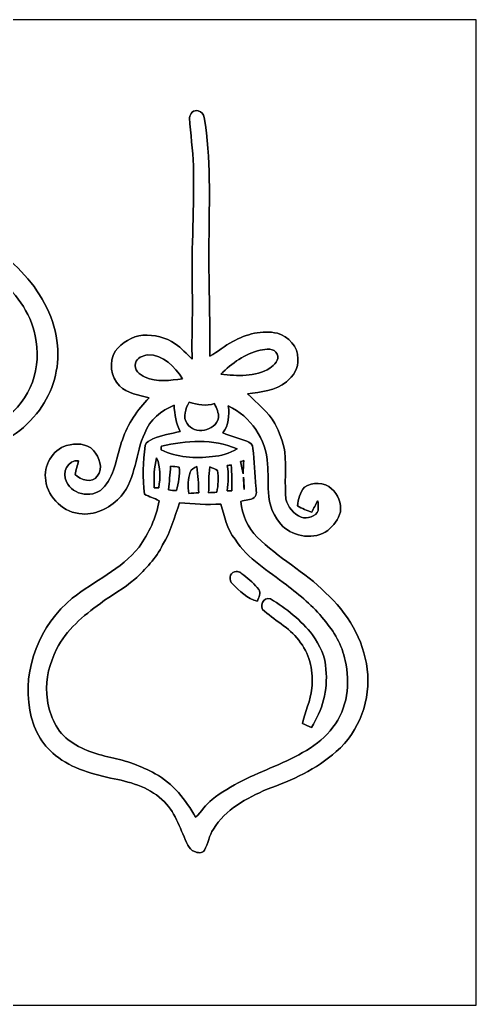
# Model space of a CAD drawing. Header units: centimetres. Extents: x -16.8 to 16.8, y -16.7 to 16.7.
# Drawn here: x 1.33 to 16.77, y -16.67 to 16.67 of the extents above; entities that cross this region are included whole.
import ezdxf

# ---------------------------------------------------------------- set-up
doc = ezdxf.new("R2010")
doc.units = ezdxf.units.CM
doc.header["$MEASUREMENT"] = 0
doc.layers.add('Layer 1', color=7, linetype='Continuous')

msp = doc.modelspace()

# ---------------------------------------------------------------- linework, layer by layer
at = {"layer": 'Layer 1', "color": 7}
for points, knots in [([(-16.77458, 16.66875), (-16.77458, 16.66875), (16.77458, 16.66875), (16.77458, 16.66875), (16.77458, 16.66875), (16.77458, 16.66875), (16.77458, -16.66875), (16.77458, -16.66875), (16.77458, -16.66875), (16.77458, -16.66875), (-16.77458, -16.66875), (-16.77458, -16.66875), (-16.77458, -16.66875), (-16.77458, -16.66875), (-16.77458, 16.66875), (-16.77458, 16.66875), (-16.77458, 16.66875), (-16.77458, 16.66875), (-16.77458, 16.66875), (-16.77458, 16.66875)], [0, 0, 0, 0, 0.16666667, 0.16666667, 0.16666667, 0.16666667, 0.33333333, 0.33333333, 0.33333333, 0.33333333, 0.5, 0.5, 0.5, 0.5, 0.66666667, 0.66666667, 0.66666667, 0.66666667, 1, 1, 1, 1]), ([(-3.53131, 15.17121), (-3.73698, 15.06079), (-3.83328, 14.83113), (-3.89819, 14.61911), (-3.89819, 14.61911), (-3.97439, 14.34006), (-3.85974, 14.05608), (-3.74579, 13.80384), (-3.74579, 13.80384), (-4.09928, 13.7033), (-4.4764, 13.65814), (-4.80236, 13.47787), (-4.80236, 13.47787), (-4.94594, 13.40097), (-4.95759, 13.214), (-4.95476, 13.07183), (-4.95476, 13.07183), (-4.96711, 12.61674), (-5.01191, 12.16166), (-4.97875, 11.70658), (-4.97875, 11.70658), (-4.86974, 11.53266), (-4.62915, 11.52243), (-4.45241, 11.47269), (-4.45241, 11.47269), (-4.57271, 10.789), (-4.87045, 10.12684), (-5.35411, 9.62272), (-5.35411, 9.62272), (-6.11646, 8.84696), (-7.21113, 8.47866), (-7.91104, 7.63094), (-7.91104, 7.63094), (-8.10578, 7.39387), (-8.27017, 7.13352), (-8.42116, 6.86717), (-8.42116, 6.86717), (-8.84061, 6.09036), (-8.96655, 5.16961), (-8.81063, 4.30318), (-8.81063, 4.30318), (-8.75524, 4.04248), (-8.69491, 3.77684), (-8.55063, 3.54824), (-8.55063, 3.54824), (-8.18339, 2.88749), (-7.50394, 2.44792), (-6.78921, 2.24402), (-6.78921, 2.24402), (-6.20889, 2.04682), (-5.57706, 2.02424), (-5.01968, 1.75577), (-5.01968, 1.75577), (-4.66584, 1.61184), (-4.33634, 1.38924), (-4.10774, 1.07915), (-4.10774, 1.07915), (-3.82129, 0.67416), (-3.67841, 0.1905), (-3.44876, -0.24483), (-3.44876, -0.24483), (-3.36409, -0.4385), (-3.13655, -0.45261), (-2.95663, -0.46143), (-2.95663, -0.46143), (-2.75766, -0.02293), (-2.62326, 0.47378), (-2.25531, 0.80927), (-2.25531, 0.80927), (-1.30351, 1.67958), (0.04551, 1.84714), (1.07809, 2.58939), (1.07809, 2.58939), (1.43722, 2.82081), (1.73708, 3.13231), (2.00166, 3.46534), (2.00166, 3.46534), (2.45674, 4.08728), (2.68923, 4.87645), (2.60879, 5.64621), (2.60879, 5.64621), (2.53647, 6.5405), (2.09621, 7.36953), (1.50001, 8.02605), (1.50001, 8.02605), (0.90876, 8.70585), (0.12841, 9.17222), (-0.56656, 9.73208), (-0.56656, 9.73208), (-0.86748, 9.95786), (-1.16346, 10.20374), (-1.36384, 10.52654), (-1.36384, 10.52654), (-1.55787, 10.7883), (-1.62172, 11.11638), (-1.68346, 11.42894), (-1.68346, 11.42894), (-1.53423, 11.46598), (-1.37019, 11.46563), (-1.22873, 11.5316), (-1.22873, 11.5316), (-1.13136, 11.58769), (-1.16769, 11.73551), (-1.16029, 11.81982), (-1.16029, 11.81982), (-1.17757, 12.34581), (-1.22555, 12.87039), (-1.28623, 13.39321), (-1.28623, 13.39321), (-1.61078, 13.53079), (-1.94663, 13.63768), (-2.2793, 13.75269), (-2.2793, 13.75269), (-2.09444, 14.0268), (-1.99355, 14.37711), (-2.12937, 14.69743), (-2.12937, 14.69743), (-2.34033, 15.23083), (-3.042, 15.44038), (-3.53131, 15.17121), (-3.53131, 15.17121), (-3.53131, 15.17121), (-3.53131, 15.17121), (-3.53131, 15.17121)], [0, 0, 0, 0, 0.03125, 0.03125, 0.03125, 0.03125, 0.0625, 0.0625, 0.0625, 0.0625, 0.09375, 0.09375, 0.09375, 0.09375, 0.125, 0.125, 0.125, 0.125, 0.15625, 0.15625, 0.15625, 0.15625, 0.1875, 0.1875, 0.1875, 0.1875, 0.21875, 0.21875, 0.21875, 0.21875, 0.25, 0.25, 0.25, 0.25, 0.28125, 0.28125, 0.28125, 0.28125, 0.3125, 0.3125, 0.3125, 0.3125, 0.34375, 0.34375, 0.34375, 0.34375, 0.375, 0.375, 0.375, 0.375, 0.40625, 0.40625, 0.40625, 0.40625, 0.4375, 0.4375, 0.4375, 0.4375, 0.46875, 0.46875, 0.46875, 0.46875, 0.5, 0.5, 0.5, 0.5, 0.53125, 0.53125, 0.53125, 0.53125, 0.5625, 0.5625, 0.5625, 0.5625, 0.59375, 0.59375, 0.59375, 0.59375, 0.625, 0.625, 0.625, 0.625, 0.65625, 0.65625, 0.65625, 0.65625, 0.6875, 0.6875, 0.6875, 0.6875, 0.71875, 0.71875, 0.71875, 0.71875, 0.75, 0.75, 0.75, 0.75, 0.78125, 0.78125, 0.78125, 0.78125, 0.8125, 0.8125, 0.8125, 0.8125, 0.84375, 0.84375, 0.84375, 0.84375, 0.875, 0.875, 0.875, 0.875, 0.90625, 0.90625, 0.90625, 0.90625, 0.9375, 0.9375, 0.9375, 0.9375, 1, 1, 1, 1]), ([(7.08131, 13.35334), (7.10036, 12.80901), (7.19772, 12.27032), (7.20619, 11.72492), (7.20619, 11.72492), (7.245, 10.35614), (7.13952, 8.98737), (7.16456, 7.61859), (7.16456, 7.61859), (7.20125, 6.80896), (7.13669, 5.99899), (7.16774, 5.18936), (7.16774, 5.18936), (6.979, 5.36716), (6.80861, 5.56683), (6.58671, 5.70548), (6.58671, 5.70548), (6.27345, 5.92667), (5.88045, 6.02086), (5.50051, 5.99334), (5.50051, 5.99334), (5.12762, 5.96759), (4.79072, 5.74322), (4.56283, 5.45641), (4.56283, 5.45641), (4.34411, 5.09587), (4.41607, 4.58541), (4.7057, 4.28237), (4.7057, 4.28237), (4.9717, 4.02061), (5.36893, 3.97616), (5.71112, 3.87985), (5.71112, 3.87985), (5.32024, 3.4731), (4.98299, 2.99967), (4.80589, 2.45957), (4.80589, 2.45957), (4.60446, 1.9364), (4.58929, 1.31868), (4.19876, 0.8823), (4.19876, 0.8823), (3.88091, 0.46038), (3.12103, 0.56127), (2.91183, 1.04175), (2.91183, 1.04175), (2.74602, 1.32927), (2.95875, 1.79776), (3.32705, 1.75084), (3.32705, 1.75084), (3.28471, 1.59526), (3.23603, 1.44145), (3.2064, 1.2827), (3.2064, 1.2827), (3.40289, 1.11301), (3.78495, 0.96485), (3.95817, 1.22767), (3.95817, 1.22767), (4.17442, 1.49754), (4.02625, 1.87043), (3.8294, 2.1015), (3.8294, 2.1015), (3.59622, 2.34703), (3.2258, 2.34668), (2.91994, 2.26907), (2.91994, 2.26907), (2.43417, 2.11843), (2.13042, 1.57656), (2.21192, 1.08021), (2.21192, 1.08021), (2.2987, 0.48789), (2.83845, -0.02787), (3.44487, -0.04621), (3.44487, -0.04621), (3.95358, -0.09172), (4.43265, 0.19861), (4.7692, 0.55774), (4.7692, 0.55774), (5.27262, 1.16029), (5.24369, 1.99672), (5.56084, 2.68534), (5.56084, 2.68534), (5.73229, 3.1309), (6.12281, 3.4484), (6.55355, 3.62726), (6.55355, 3.62726), (6.57648, 3.32211), (6.61, 3.01343), (6.76275, 2.74249), (6.76275, 2.74249), (6.45372, 2.66347), (6.12987, 2.62184), (5.83741, 2.48955), (5.83741, 2.48955), (5.74216, 2.43029), (5.59259, 2.39183), (5.57742, 2.26095), (5.57742, 2.26095), (5.49769, 1.71944), (5.4924, 1.16417), (5.55378, 0.62159), (5.55378, 0.62159), (5.70971, 0.52987), (5.88892, 0.48648), (6.04767, 0.40005), (6.04767, 0.40005), (5.95242, -0.16651), (5.70547, -0.70767), (5.36822, -1.17193), (5.36822, -1.17193), (4.76779, -1.92581), (3.85445, -2.31458), (3.11044, -2.89842), (3.11044, -2.89842), (2.02459, -3.79836), (1.40864, -5.28249), (1.68028, -6.68549), (1.68028, -6.68549), (1.76883, -7.27851), (2.0701, -7.84331), (2.54494, -8.21549), (2.54494, -8.21549), (3.10797, -8.67869), (3.83399, -8.86037), (4.53249, -9.00994), (4.53249, -9.00994), (5.14738, -9.12742), (5.77991, -9.32603), (6.22723, -9.78888), (6.22723, -9.78888), (6.62869, -10.18999), (6.77757, -10.75902), (7.02239, -11.25537), (7.02239, -11.25537), (7.07072, -11.34463), (7.13952, -11.43035), (7.24006, -11.46281), (7.24006, -11.46281), (7.34801, -11.51255), (7.50394, -11.551), (7.57837, -11.42718), (7.57837, -11.42718), (7.70467, -11.19964), (7.74065, -10.92976), (7.88458, -10.70963), (7.88458, -10.70963), (8.28816, -10.03723), (9.011, -9.66929), (9.70245, -9.35955), (9.70245, -9.35955), (10.53924, -9.06039), (11.36932, -8.68433), (12.03925, -8.08814), (12.03925, -8.08814), (12.821, -7.40657), (13.21541, -6.32319), (13.08382, -5.29766), (13.08382, -5.29766), (12.96776, -4.29613), (12.40966, -3.38984), (11.67941, -2.71392), (11.67941, -2.71392), (10.97315, -2.00766), (10.0711, -1.53635), (9.36343, -0.8315), (9.36343, -0.8315), (9.04522, -0.50941), (8.85014, -0.0762), (8.81592, 0.37536), (8.81592, 0.37536), (8.96056, 0.42721), (9.13624, 0.41698), (9.26712, 0.50659), (9.26712, 0.50659), (9.37613, 0.59796), (9.32815, 0.75741), (9.32074, 0.87559), (9.32074, 0.87559), (9.26888, 1.30563), (9.28088, 1.74131), (9.2202, 2.16994), (9.2202, 2.16994), (9.23043, 2.30576), (9.11154, 2.36784), (9.01065, 2.41159), (9.01065, 2.41159), (8.74783, 2.52024), (8.46914, 2.58339), (8.20596, 2.69028), (8.20596, 2.69028), (8.39858, 2.95698), (8.43068, 3.28683), (8.38906, 3.60362), (8.38906, 3.60362), (9.14012, 3.25473), (9.67987, 2.4705), (9.7155, 1.63936), (9.7155, 1.63936), (9.73949, 1.32221), (9.72996, 1.00365), (9.74619, 0.68615), (9.74619, 0.68615), (9.75254, 0.26106), (9.92964, -0.15875), (10.22562, -0.4632), (10.22562, -0.4632), (10.61932, -0.83573), (11.30265, -0.93063), (11.75314, -0.60537), (11.75314, -0.60537), (11.9447, -0.43956), (12.12286, -0.22966), (12.17895, 0.02328), (12.17895, 0.02328), (12.20929, 0.30868), (12.1098, 0.62089), (11.87979, 0.80257), (11.87979, 0.80257), (11.63955, 1.03364), (11.23209, 1.03576), (10.96574, 0.85196), (10.96574, 0.85196), (10.80064, 0.67874), (10.76113, 0.44662), (10.72762, 0.22119), (10.72762, 0.22119), (10.88531, 0.14358), (11.04336, 0.06244), (11.21269, 0.01129), (11.21269, 0.01129), (11.27725, 0.1397), (11.3411, 0.26846), (11.41236, 0.39299), (11.41236, 0.39299), (11.43106, 0.28575), (11.43388, 0.17851), (11.42965, 0.06879), (11.42965, 0.06879), (11.34251, -0.14534), (11.05747, -0.2286), (10.85109, -0.15663), (10.85109, -0.15663), (10.60132, -0.04798), (10.40342, 0.18309), (10.33498, 0.44662), (10.33498, 0.44662), (10.28982, 0.98002), (10.34838, 1.51659), (10.29794, 2.04964), (10.29794, 2.04964), (10.24678, 2.38725), (10.11872, 2.70933), (9.95927, 3.00955), (9.95927, 3.00955), (9.73631, 3.4163), (9.35214, 3.69182), (9.03393, 4.01779), (9.03393, 4.01779), (9.49113, 4.07599), (9.98679, 4.11515), (10.35756, 4.42242), (10.35756, 4.42242), (10.57769, 4.61786), (10.78936, 4.88809), (10.7375, 5.20206), (10.7375, 5.20206), (10.75655, 5.61375), (10.42106, 5.94854), (10.04887, 6.06143), (10.04887, 6.06143), (9.53311, 6.18419), (8.99477, 6.03038), (8.5404, 5.7845), (8.5404, 5.7845), (8.26664, 5.64374), (8.03769, 5.42996), (7.76323, 5.29167), (7.76323, 5.29167), (7.77416, 6.58072), (7.71948, 7.86977), (7.73324, 9.15917), (7.73324, 9.15917), (7.747, 10.56146), (7.79851, 11.97539), (7.5752, 13.36534), (7.5752, 13.36534), (7.56003, 13.47258), (7.4736, 13.55937), (7.36953, 13.58336), (7.36953, 13.58336), (7.22806, 13.63274), (7.07672, 13.49587), (7.08131, 13.35334), (7.08131, 13.35334), (7.08131, 13.35334), (7.08131, 13.35334), (7.08131, 13.35334)], [0, 0, 0, 0, 0.01333333, 0.01333333, 0.01333333, 0.01333333, 0.02666667, 0.02666667, 0.02666667, 0.02666667, 0.04, 0.04, 0.04, 0.04, 0.05333333, 0.05333333, 0.05333333, 0.05333333, 0.06666667, 0.06666667, 0.06666667, 0.06666667, 0.08, 0.08, 0.08, 0.08, 0.09333333, 0.09333333, 0.09333333, 0.09333333, 0.10666667, 0.10666667, 0.10666667, 0.10666667, 0.12, 0.12, 0.12, 0.12, 0.13333333, 0.13333333, 0.13333333, 0.13333333, 0.14666667, 0.14666667, 0.14666667, 0.14666667, 0.16, 0.16, 0.16, 0.16, 0.17333333, 0.17333333, 0.17333333, 0.17333333, 0.18666667, 0.18666667, 0.18666667, 0.18666667, 0.2, 0.2, 0.2, 0.2, 0.21333333, 0.21333333, 0.21333333, 0.21333333, 0.22666667, 0.22666667, 0.22666667, 0.22666667, 0.24, 0.24, 0.24, 0.24, 0.25333333, 0.25333333, 0.25333333, 0.25333333, 0.26666667, 0.26666667, 0.26666667, 0.26666667, 0.28, 0.28, 0.28, 0.28, 0.29333333, 0.29333333, 0.29333333, 0.29333333, 0.30666667, 0.30666667, 0.30666667, 0.30666667, 0.32, 0.32, 0.32, 0.32, 0.33333333, 0.33333333, 0.33333333, 0.33333333, 0.34666667, 0.34666667, 0.34666667, 0.34666667, 0.36, 0.36, 0.36, 0.36, 0.37333333, 0.37333333, 0.37333333, 0.37333333, 0.38666667, 0.38666667, 0.38666667, 0.38666667, 0.4, 0.4, 0.4, 0.4, 0.41333333, 0.41333333, 0.41333333, 0.41333333, 0.42666667, 0.42666667, 0.42666667, 0.42666667, 0.44, 0.44, 0.44, 0.44, 0.45333333, 0.45333333, 0.45333333, 0.45333333, 0.46666667, 0.46666667, 0.46666667, 0.46666667, 0.48, 0.48, 0.48, 0.48, 0.49333333, 0.49333333, 0.49333333, 0.49333333, 0.50666667, 0.50666667, 0.50666667, 0.50666667, 0.52, 0.52, 0.52, 0.52, 0.53333333, 0.53333333, 0.53333333, 0.53333333, 0.54666667, 0.54666667, 0.54666667, 0.54666667, 0.56, 0.56, 0.56, 0.56, 0.57333333, 0.57333333, 0.57333333, 0.57333333, 0.58666667, 0.58666667, 0.58666667, 0.58666667, 0.6, 0.6, 0.6, 0.6, 0.61333333, 0.61333333, 0.61333333, 0.61333333, 0.62666667, 0.62666667, 0.62666667, 0.62666667, 0.64, 0.64, 0.64, 0.64, 0.65333333, 0.65333333, 0.65333333, 0.65333333, 0.66666667, 0.66666667, 0.66666667, 0.66666667, 0.68, 0.68, 0.68, 0.68, 0.69333333, 0.69333333, 0.69333333, 0.69333333, 0.70666667, 0.70666667, 0.70666667, 0.70666667, 0.72, 0.72, 0.72, 0.72, 0.73333333, 0.73333333, 0.73333333, 0.73333333, 0.74666667, 0.74666667, 0.74666667, 0.74666667, 0.76, 0.76, 0.76, 0.76, 0.77333333, 0.77333333, 0.77333333, 0.77333333, 0.78666667, 0.78666667, 0.78666667, 0.78666667, 0.8, 0.8, 0.8, 0.8, 0.81333333, 0.81333333, 0.81333333, 0.81333333, 0.82666667, 0.82666667, 0.82666667, 0.82666667, 0.84, 0.84, 0.84, 0.84, 0.85333333, 0.85333333, 0.85333333, 0.85333333, 0.86666667, 0.86666667, 0.86666667, 0.86666667, 0.88, 0.88, 0.88, 0.88, 0.89333333, 0.89333333, 0.89333333, 0.89333333, 0.90666667, 0.90666667, 0.90666667, 0.90666667, 0.92, 0.92, 0.92, 0.92, 0.93333333, 0.93333333, 0.93333333, 0.93333333, 0.94666667, 0.94666667, 0.94666667, 0.94666667, 0.96, 0.96, 0.96, 0.96, 0.97333333, 0.97333333, 0.97333333, 0.97333333, 1, 1, 1, 1]), ([(-3.78178, 11.34004), (-3.29847, 11.32946), (-2.81411, 11.33087), (-2.3308, 11.31817), (-2.3308, 11.31817), (-2.26519, 10.91918), (-2.15759, 10.51631), (-1.91417, 10.18575), (-1.91417, 10.18575), (-1.28623, 9.25901), (-0.22895, 8.76829), (0.56444, 8.00841), (0.56444, 8.00841), (1.15464, 7.45913), (1.70286, 6.79168), (1.85244, 5.97853), (1.85244, 5.97853), (2.10891, 4.95371), (1.71379, 3.75673), (0.80222, 3.18382), (0.80222, 3.18382), (0.16192, 2.70722), (-0.61383, 2.48144), (-1.32186, 2.13219), (-1.32186, 2.13219), (-1.70568, 1.93463), (-2.11596, 1.77835), (-2.45286, 1.50036), (-2.45286, 1.50036), (-2.74285, 1.30104), (-2.94675, 1.01106), (-3.19617, 0.7687), (-3.19617, 0.7687), (-3.4544, 1.14441), (-3.68582, 1.55469), (-4.04918, 1.84221), (-4.04918, 1.84221), (-4.42842, 2.16182), (-4.8768, 2.39183), (-5.34, 2.56328), (-5.34, 2.56328), (-6.02262, 2.81199), (-6.79662, 2.84798), (-7.39846, 3.29036), (-7.39846, 3.29036), (-8.21761, 3.86327), (-8.42186, 5.02144), (-8.11071, 5.92843), (-8.11071, 5.92843), (-7.80733, 6.87352), (-7.04427, 7.57414), (-6.23993, 8.11001), (-6.23993, 8.11001), (-5.85611, 8.382), (-5.4229, 8.59649), (-5.0987, 8.94397), (-5.0987, 8.94397), (-4.42666, 9.5818), (-3.96275, 10.43129), (-3.78178, 11.34004), (-3.78178, 11.34004), (-3.78178, 11.34004), (-3.78178, 11.34004), (-3.78178, 11.34004)], [0, 0, 0, 0, 0.05882353, 0.05882353, 0.05882353, 0.05882353, 0.11764706, 0.11764706, 0.11764706, 0.11764706, 0.17647059, 0.17647059, 0.17647059, 0.17647059, 0.23529412, 0.23529412, 0.23529412, 0.23529412, 0.29411765, 0.29411765, 0.29411765, 0.29411765, 0.35294118, 0.35294118, 0.35294118, 0.35294118, 0.41176471, 0.41176471, 0.41176471, 0.41176471, 0.47058824, 0.47058824, 0.47058824, 0.47058824, 0.52941176, 0.52941176, 0.52941176, 0.52941176, 0.58823529, 0.58823529, 0.58823529, 0.58823529, 0.64705882, 0.64705882, 0.64705882, 0.64705882, 0.70588235, 0.70588235, 0.70588235, 0.70588235, 0.76470588, 0.76470588, 0.76470588, 0.76470588, 0.82352941, 0.82352941, 0.82352941, 0.82352941, 0.88235294, 0.88235294, 0.88235294, 0.88235294, 1, 1, 1, 1]), ([(5.24898, 5.05143), (5.29449, 5.23628), (5.4991, 5.3026), (5.66596, 5.33294), (5.66596, 5.33294), (6.19125, 5.33859), (6.57507, 4.92972), (6.84177, 4.52649), (6.84177, 4.52649), (6.42161, 4.46828), (5.97182, 4.38961), (5.57283, 4.578), (5.57283, 4.578), (5.3915, 4.65949), (5.18089, 4.82036), (5.24898, 5.05143)], [0, 0, 0, 0, 0.2, 0.2, 0.2, 0.2, 0.4, 0.4, 0.4, 0.4, 0.6, 0.6, 0.6, 0.6, 1, 1, 1, 1]), ([(9.46573, 5.49593), (9.658, 5.5245), (9.94798, 5.57918), (10.04605, 5.35658), (10.04605, 5.35658), (10.13001, 5.15832), (9.93563, 4.99392), (9.79417, 4.88421), (9.79417, 4.88421), (9.30381, 4.58117), (8.68715, 4.61892), (8.13788, 4.67677), (8.13788, 4.67677), (8.50089, 5.05389), (8.95279, 5.36751), (9.46573, 5.49593)], [0, 0, 0, 0, 0.2, 0.2, 0.2, 0.2, 0.4, 0.4, 0.4, 0.4, 0.6, 0.6, 0.6, 0.6, 1, 1, 1, 1]), ([(7.06896, 3.72745), (7.34766, 3.6636), (7.64328, 3.58069), (7.92374, 3.68265), (7.92374, 3.68265), (7.98548, 3.52672), (8.07367, 3.3722), (8.05815, 3.19758), (8.05815, 3.19758), (7.94879, 2.75237), (7.24394, 2.61585), (6.99382, 3.00778), (6.99382, 3.00778), (6.84001, 3.22968), (6.93702, 3.51896), (7.06896, 3.72745)], [0, 0, 0, 0, 0.2, 0.2, 0.2, 0.2, 0.4, 0.4, 0.4, 0.4, 0.6, 0.6, 0.6, 0.6, 1, 1, 1, 1]), ([(6.12422, 2.23873), (6.95925, 2.44475), (7.87576, 2.4959), (8.68292, 2.15477), (8.68292, 2.15477), (8.42821, 2.00731), (8.14282, 1.91064), (7.84825, 1.89018), (7.84825, 1.89018), (7.26334, 1.81716), (6.65198, 1.86584), (6.11399, 2.12055), (6.11399, 2.12055), (6.11646, 2.15018), (6.12175, 2.20909), (6.12422, 2.23873)], [0, 0, 0, 0, 0.2, 0.2, 0.2, 0.2, 0.4, 0.4, 0.4, 0.4, 0.6, 0.6, 0.6, 0.6, 1, 1, 1, 1]), ([(5.88151, 0.83891), (5.87622, 1.17546), (5.86705, 1.52365), (5.96512, 1.84961), (5.96512, 1.84961), (6.10658, 1.53141), (6.08789, 1.1751), (6.03885, 0.83891), (6.03885, 0.83891), (5.98629, 0.83891), (5.93372, 0.83891), (5.88151, 0.83891)], [0, 0, 0, 0, 0.25, 0.25, 0.25, 0.25, 0.5, 0.5, 0.5, 0.5, 1, 1, 1, 1]), ([(8.80639, 1.72261), (8.83214, 1.73038), (8.88436, 1.7459), (8.91046, 1.75366), (8.91046, 1.75366), (8.90376, 1.6062), (8.8967, 1.45838), (8.88859, 1.31057), (8.88859, 1.31057), (8.85825, 1.4478), (8.83179, 1.58503), (8.80639, 1.72261)], [0, 0, 0, 0, 0.25, 0.25, 0.25, 0.25, 0.5, 0.5, 0.5, 0.5, 1, 1, 1, 1]), ([(6.43714, 1.56774), (6.53062, 1.55857), (6.63257, 1.5434), (6.72818, 1.53247), (6.72818, 1.53247), (6.75287, 1.26541), (6.71477, 0.99378), (6.63293, 0.73942), (6.63293, 0.73942), (6.53944, 0.74683), (6.45583, 0.75036), (6.36552, 0.76341), (6.36552, 0.76341), (6.39374, 1.03117), (6.41879, 1.29928), (6.43714, 1.56774)], [0, 0, 0, 0, 0.2, 0.2, 0.2, 0.2, 0.4, 0.4, 0.4, 0.4, 0.6, 0.6, 0.6, 0.6, 1, 1, 1, 1]), ([(7.10071, 1.36525), (7.12752, 1.46614), (7.24711, 1.50283), (7.3219, 1.55399), (7.3219, 1.55399), (7.36812, 1.26083), (7.3854, 0.96414), (7.38717, 0.66746), (7.38717, 0.66746), (7.27392, 0.66216), (7.16456, 0.65405), (7.05273, 0.6477), (7.05273, 0.6477), (7.01252, 0.88618), (7.02557, 1.13489), (7.10071, 1.36525)], [0, 0, 0, 0, 0.2, 0.2, 0.2, 0.2, 0.4, 0.4, 0.4, 0.4, 0.6, 0.6, 0.6, 0.6, 1, 1, 1, 1]), ([(7.76605, 1.53917), (7.83978, 1.5046), (7.94879, 1.47285), (8.02322, 1.42028), (8.02322, 1.42028), (8.06803, 1.17687), (8.04686, 0.92569), (7.99924, 0.68404), (7.99924, 0.68404), (7.90716, 0.67733), (7.81191, 0.67345), (7.72195, 0.66604), (7.72195, 0.66604), (7.73571, 0.95709), (7.70572, 1.25236), (7.76605, 1.53917)], [0, 0, 0, 0, 0.2, 0.2, 0.2, 0.2, 0.4, 0.4, 0.4, 0.4, 0.6, 0.6, 0.6, 0.6, 1, 1, 1, 1]), ([(8.35237, 1.5875), (8.39682, 1.59491), (8.44127, 1.60232), (8.48642, 1.60902), (8.48642, 1.60902), (8.50759, 1.31763), (8.51394, 1.02517), (8.51217, 0.73272), (8.51217, 0.73272), (8.45785, 0.73343), (8.40422, 0.73413), (8.3506, 0.73519), (8.3506, 0.73519), (8.388, 1.01882), (8.40881, 1.30457), (8.35237, 1.5875)], [0, 0, 0, 0, 0.2, 0.2, 0.2, 0.2, 0.4, 0.4, 0.4, 0.4, 0.6, 0.6, 0.6, 0.6, 1, 1, 1, 1]), ([(8.89741, 1.19274), (8.91258, 1.05728), (8.92528, 0.9204), (8.92704, 0.78352), (8.92704, 0.78352), (8.91222, 0.91969), (8.90376, 1.05692), (8.89741, 1.19274)], [0, 0, 0, 0, 0.33333333, 0.33333333, 0.33333333, 0.33333333, 1, 1, 1, 1]), ([(6.74264, 0.33232), (7.20619, 0.2794), (7.67327, 0.26211), (8.13964, 0.28469), (8.13964, 0.28469), (8.24124, -0.12982), (8.35519, -0.55986), (8.61554, -0.90699), (8.61554, -0.90699), (9.04311, -1.57233), (9.74725, -1.97344), (10.35438, -2.45145), (10.35438, -2.45145), (10.81052, -2.80035), (11.26349, -3.16583), (11.62015, -3.62056), (11.62015, -3.62056), (11.96128, -4.02061), (12.23786, -4.48733), (12.34334, -5.00803), (12.34334, -5.00803), (12.51303, -5.77003), (12.4266, -6.64034), (11.92318, -7.26511), (11.92318, -7.26511), (11.44764, -7.92268), (10.67188, -8.25359), (9.95927, -8.58449), (9.95927, -8.58449), (9.21949, -8.88965), (8.47161, -9.20715), (7.84013, -9.70986), (7.84013, -9.70986), (7.62459, -9.88201), (7.48101, -10.12366), (7.28027, -10.31099), (7.28027, -10.31099), (6.94866, -9.72326), (6.5218, -9.15106), (5.91079, -8.83426), (5.91079, -8.83426), (5.44442, -8.57321), (4.93642, -8.39682), (4.41501, -8.28499), (4.41501, -8.28499), (3.87068, -8.16928), (3.32176, -7.98548), (2.89243, -7.61929), (2.89243, -7.61929), (2.47721, -7.24853), (2.28988, -6.68373), (2.25284, -6.14186), (2.25284, -6.14186), (2.18793, -5.61269), (2.36926, -5.09588), (2.57422, -4.61786), (2.57422, -4.61786), (2.91677, -3.97898), (3.47945, -3.49003), (4.064, -3.07693), (4.064, -3.07693), (4.43547, -2.78342), (4.86833, -2.57598), (5.22217, -2.25848), (5.22217, -2.25848), (5.58588, -1.91276), (5.94783, -1.5494), (6.16726, -1.09079), (6.16726, -1.09079), (6.4516, -0.65652), (6.56202, -0.1464), (6.74264, 0.33232), (6.74264, 0.33232), (6.74264, 0.33232), (6.74264, 0.33232), (6.74264, 0.33232)], [0, 0, 0, 0, 0.05, 0.05, 0.05, 0.05, 0.1, 0.1, 0.1, 0.1, 0.15, 0.15, 0.15, 0.15, 0.2, 0.2, 0.2, 0.2, 0.25, 0.25, 0.25, 0.25, 0.3, 0.3, 0.3, 0.3, 0.35, 0.35, 0.35, 0.35, 0.4, 0.4, 0.4, 0.4, 0.45, 0.45, 0.45, 0.45, 0.5, 0.5, 0.5, 0.5, 0.55, 0.55, 0.55, 0.55, 0.6, 0.6, 0.6, 0.6, 0.65, 0.65, 0.65, 0.65, 0.7, 0.7, 0.7, 0.7, 0.75, 0.75, 0.75, 0.75, 0.8, 0.8, 0.8, 0.8, 0.85, 0.85, 0.85, 0.85, 0.9, 0.9, 0.9, 0.9, 1, 1, 1, 1]), ([(8.60249, -2.00484), (8.43068, -2.0447), (8.39188, -2.30434), (8.5277, -2.40912), (8.5277, -2.40912), (8.76335, -2.6603), (9.02723, -2.91888), (9.37507, -2.99755), (9.37507, -2.99755), (9.40788, -2.87408), (9.50948, -2.72874), (9.4234, -2.60703), (9.4234, -2.60703), (9.27488, -2.4257), (9.10202, -2.26624), (8.91716, -2.12302), (8.91716, -2.12302), (8.82474, -2.05811), (8.73301, -1.95721), (8.60249, -2.00484), (8.60249, -2.00484), (8.60249, -2.00484), (8.60249, -2.00484), (8.60249, -2.00484)], [0, 0, 0, 0, 0.14285714, 0.14285714, 0.14285714, 0.14285714, 0.28571429, 0.28571429, 0.28571429, 0.28571429, 0.42857143, 0.42857143, 0.42857143, 0.42857143, 0.57142857, 0.57142857, 0.57142857, 0.57142857, 0.71428571, 0.71428571, 0.71428571, 0.71428571, 1, 1, 1, 1]), ([(9.61002, -3.33657), (10.01219, -3.69605), (10.53183, -3.94053), (10.83239, -4.40514), (10.83239, -4.40514), (11.16506, -4.8387), (11.27654, -5.41055), (11.20916, -5.94607), (11.20916, -5.94607), (11.18588, -6.36305), (10.96327, -6.73241), (10.89836, -7.14128), (10.89836, -7.14128), (10.99714, -7.18714), (11.09698, -7.23265), (11.19822, -7.27428), (11.19822, -7.27428), (11.56829, -6.69502), (11.76055, -5.99793), (11.69035, -5.30966), (11.69035, -5.30966), (11.68153, -4.87892), (11.47304, -4.48945), (11.24091, -4.13949), (11.24091, -4.13949), (10.84686, -3.6516), (10.35367, -3.24097), (9.81322, -2.92488), (9.81322, -2.92488), (9.57262, -2.82857), (9.40259, -3.20252), (9.61002, -3.33657)], [0, 0, 0, 0, 0.11111111, 0.11111111, 0.11111111, 0.11111111, 0.22222222, 0.22222222, 0.22222222, 0.22222222, 0.33333333, 0.33333333, 0.33333333, 0.33333333, 0.44444444, 0.44444444, 0.44444444, 0.44444444, 0.55555556, 0.55555556, 0.55555556, 0.55555556, 0.66666667, 0.66666667, 0.66666667, 0.66666667, 0.77777778, 0.77777778, 0.77777778, 0.77777778, 1, 1, 1, 1])]:
    msp.add_open_spline(points, degree=3, knots=knots, dxfattribs=at)
at = {"layer": 'Layer 1', "color": 8}
for points, knots in [([(-3.53131, 15.17121), (-3.042, 15.44038), (-2.34033, 15.23083), (-2.12937, 14.69743), (-2.12937, 14.69743), (-1.99355, 14.37711), (-2.09444, 14.0268), (-2.2793, 13.75269), (-2.2793, 13.75269), (-1.94663, 13.63768), (-1.61078, 13.53079), (-1.28623, 13.39321), (-1.28623, 13.39321), (-1.22555, 12.87039), (-1.17757, 12.34581), (-1.16029, 11.81982), (-1.16029, 11.81982), (-1.16769, 11.73551), (-1.13136, 11.58769), (-1.22873, 11.5316), (-1.22873, 11.5316), (-1.37019, 11.46563), (-1.53423, 11.46598), (-1.68346, 11.42894), (-1.68346, 11.42894), (-1.62172, 11.11638), (-1.55787, 10.7883), (-1.36384, 10.52654), (-1.36384, 10.52654), (-1.16346, 10.20374), (-0.86748, 9.95786), (-0.56656, 9.73208), (-0.56656, 9.73208), (0.12841, 9.17222), (0.90876, 8.70585), (1.50001, 8.02605), (1.50001, 8.02605), (2.09621, 7.36953), (2.53647, 6.5405), (2.60879, 5.64621), (2.60879, 5.64621), (2.68923, 4.87645), (2.45674, 4.08728), (2.00166, 3.46534), (2.00166, 3.46534), (1.73708, 3.13231), (1.43722, 2.82081), (1.07809, 2.58939), (1.07809, 2.58939), (0.04551, 1.84714), (-1.30351, 1.67958), (-2.25531, 0.80927), (-2.25531, 0.80927), (-2.62326, 0.47378), (-2.75766, -0.02293), (-2.95663, -0.46143), (-2.95663, -0.46143), (-3.13655, -0.45261), (-3.36409, -0.4385), (-3.44876, -0.24483), (-3.44876, -0.24483), (-3.67841, 0.1905), (-3.82129, 0.67416), (-4.10774, 1.07915), (-4.10774, 1.07915), (-4.33634, 1.38924), (-4.66584, 1.61184), (-5.01968, 1.75577), (-5.01968, 1.75577), (-5.57706, 2.02424), (-6.20889, 2.04682), (-6.78921, 2.24402), (-6.78921, 2.24402), (-7.50394, 2.44792), (-8.18339, 2.88749), (-8.55063, 3.54824), (-8.55063, 3.54824), (-8.69491, 3.77684), (-8.75524, 4.04248), (-8.81063, 4.30318), (-8.81063, 4.30318), (-8.96655, 5.16961), (-8.84061, 6.09036), (-8.42116, 6.86717), (-8.42116, 6.86717), (-8.27017, 7.13352), (-8.10578, 7.39387), (-7.91104, 7.63094), (-7.91104, 7.63094), (-7.21113, 8.47866), (-6.11646, 8.84696), (-5.35411, 9.62272), (-5.35411, 9.62272), (-4.87045, 10.12684), (-4.57271, 10.789), (-4.45241, 11.47269), (-4.45241, 11.47269), (-4.62915, 11.52243), (-4.86974, 11.53266), (-4.97875, 11.70658), (-4.97875, 11.70658), (-5.01191, 12.16166), (-4.96711, 12.61674), (-4.95476, 13.07183), (-4.95476, 13.07183), (-4.95759, 13.214), (-4.94594, 13.40097), (-4.80236, 13.47787), (-4.80236, 13.47787), (-4.4764, 13.65814), (-4.09928, 13.7033), (-3.74579, 13.80384), (-3.74579, 13.80384), (-3.85974, 14.05608), (-3.97439, 14.34006), (-3.89819, 14.61911), (-3.89819, 14.61911), (-3.83328, 14.83113), (-3.73698, 15.06079), (-3.53131, 15.17121), (-3.53131, 15.17121), (-3.53131, 15.17121), (-3.53131, 15.17121), (-3.53131, 15.17121)], [0, 0, 0, 0, 0.03125, 0.03125, 0.03125, 0.03125, 0.0625, 0.0625, 0.0625, 0.0625, 0.09375, 0.09375, 0.09375, 0.09375, 0.125, 0.125, 0.125, 0.125, 0.15625, 0.15625, 0.15625, 0.15625, 0.1875, 0.1875, 0.1875, 0.1875, 0.21875, 0.21875, 0.21875, 0.21875, 0.25, 0.25, 0.25, 0.25, 0.28125, 0.28125, 0.28125, 0.28125, 0.3125, 0.3125, 0.3125, 0.3125, 0.34375, 0.34375, 0.34375, 0.34375, 0.375, 0.375, 0.375, 0.375, 0.40625, 0.40625, 0.40625, 0.40625, 0.4375, 0.4375, 0.4375, 0.4375, 0.46875, 0.46875, 0.46875, 0.46875, 0.5, 0.5, 0.5, 0.5, 0.53125, 0.53125, 0.53125, 0.53125, 0.5625, 0.5625, 0.5625, 0.5625, 0.59375, 0.59375, 0.59375, 0.59375, 0.625, 0.625, 0.625, 0.625, 0.65625, 0.65625, 0.65625, 0.65625, 0.6875, 0.6875, 0.6875, 0.6875, 0.71875, 0.71875, 0.71875, 0.71875, 0.75, 0.75, 0.75, 0.75, 0.78125, 0.78125, 0.78125, 0.78125, 0.8125, 0.8125, 0.8125, 0.8125, 0.84375, 0.84375, 0.84375, 0.84375, 0.875, 0.875, 0.875, 0.875, 0.90625, 0.90625, 0.90625, 0.90625, 0.9375, 0.9375, 0.9375, 0.9375, 1, 1, 1, 1]), ([(7.08131, 13.35334), (7.07672, 13.49587), (7.22806, 13.63274), (7.36953, 13.58336), (7.36953, 13.58336), (7.4736, 13.55937), (7.56003, 13.47258), (7.5752, 13.36534), (7.5752, 13.36534), (7.79851, 11.97539), (7.747, 10.56146), (7.73324, 9.15917), (7.73324, 9.15917), (7.71948, 7.86977), (7.77416, 6.58072), (7.76323, 5.29167), (7.76323, 5.29167), (8.03769, 5.42996), (8.26664, 5.64374), (8.5404, 5.7845), (8.5404, 5.7845), (8.99477, 6.03038), (9.53311, 6.18419), (10.04887, 6.06143), (10.04887, 6.06143), (10.42106, 5.94854), (10.75655, 5.61375), (10.7375, 5.20206), (10.7375, 5.20206), (10.78936, 4.88809), (10.57769, 4.61786), (10.35756, 4.42242), (10.35756, 4.42242), (9.98679, 4.11515), (9.49113, 4.07599), (9.03393, 4.01779), (9.03393, 4.01779), (9.35214, 3.69182), (9.73631, 3.4163), (9.95927, 3.00955), (9.95927, 3.00955), (10.11872, 2.70933), (10.24678, 2.38725), (10.29794, 2.04964), (10.29794, 2.04964), (10.34838, 1.51659), (10.28982, 0.98002), (10.33498, 0.44662), (10.33498, 0.44662), (10.40342, 0.18309), (10.60132, -0.04798), (10.85109, -0.15663), (10.85109, -0.15663), (11.05747, -0.2286), (11.34251, -0.14534), (11.42965, 0.06879), (11.42965, 0.06879), (11.43388, 0.17851), (11.43106, 0.28575), (11.41236, 0.39299), (11.41236, 0.39299), (11.3411, 0.26846), (11.27725, 0.1397), (11.21269, 0.01129), (11.21269, 0.01129), (11.04336, 0.06244), (10.88531, 0.14358), (10.72762, 0.22119), (10.72762, 0.22119), (10.76113, 0.44662), (10.80064, 0.67874), (10.96574, 0.85196), (10.96574, 0.85196), (11.23209, 1.03576), (11.63955, 1.03364), (11.87979, 0.80257), (11.87979, 0.80257), (12.1098, 0.62089), (12.20929, 0.30868), (12.17895, 0.02328), (12.17895, 0.02328), (12.12286, -0.22966), (11.9447, -0.43956), (11.75314, -0.60537), (11.75314, -0.60537), (11.30265, -0.93063), (10.61932, -0.83573), (10.22562, -0.4632), (10.22562, -0.4632), (9.92964, -0.15875), (9.75254, 0.26106), (9.74619, 0.68615), (9.74619, 0.68615), (9.72996, 1.00365), (9.73949, 1.32221), (9.7155, 1.63936), (9.7155, 1.63936), (9.67987, 2.4705), (9.14012, 3.25473), (8.38906, 3.60362), (8.38906, 3.60362), (8.43068, 3.28683), (8.39858, 2.95698), (8.20596, 2.69028), (8.20596, 2.69028), (8.46914, 2.58339), (8.74783, 2.52024), (9.01065, 2.41159), (9.01065, 2.41159), (9.11154, 2.36784), (9.23043, 2.30576), (9.2202, 2.16994), (9.2202, 2.16994), (9.28088, 1.74131), (9.26888, 1.30563), (9.32074, 0.87559), (9.32074, 0.87559), (9.32815, 0.75741), (9.37613, 0.59796), (9.26712, 0.50659), (9.26712, 0.50659), (9.13624, 0.41698), (8.96056, 0.42721), (8.81592, 0.37536), (8.81592, 0.37536), (8.85014, -0.0762), (9.04522, -0.50941), (9.36343, -0.8315), (9.36343, -0.8315), (10.0711, -1.53635), (10.97315, -2.00766), (11.67941, -2.71392), (11.67941, -2.71392), (12.40966, -3.38984), (12.96776, -4.29613), (13.08382, -5.29766), (13.08382, -5.29766), (13.21541, -6.32319), (12.821, -7.40657), (12.03925, -8.08814), (12.03925, -8.08814), (11.36932, -8.68433), (10.53924, -9.06039), (9.70245, -9.35955), (9.70245, -9.35955), (9.011, -9.66929), (8.28816, -10.03723), (7.88458, -10.70963), (7.88458, -10.70963), (7.74065, -10.92976), (7.70467, -11.19964), (7.57837, -11.42718), (7.57837, -11.42718), (7.50394, -11.551), (7.34801, -11.51255), (7.24006, -11.46281), (7.24006, -11.46281), (7.13952, -11.43035), (7.07072, -11.34463), (7.02239, -11.25537), (7.02239, -11.25537), (6.77757, -10.75902), (6.62869, -10.18999), (6.22723, -9.78888), (6.22723, -9.78888), (5.77991, -9.32603), (5.14738, -9.12742), (4.53249, -9.00994), (4.53249, -9.00994), (3.83399, -8.86037), (3.10797, -8.67869), (2.54494, -8.21549), (2.54494, -8.21549), (2.0701, -7.84331), (1.76883, -7.27851), (1.68028, -6.68549), (1.68028, -6.68549), (1.40864, -5.28249), (2.02459, -3.79836), (3.11044, -2.89842), (3.11044, -2.89842), (3.85445, -2.31458), (4.76779, -1.92581), (5.36822, -1.17193), (5.36822, -1.17193), (5.70547, -0.70767), (5.95242, -0.16651), (6.04767, 0.40005), (6.04767, 0.40005), (5.88892, 0.48648), (5.70971, 0.52987), (5.55378, 0.62159), (5.55378, 0.62159), (5.4924, 1.16417), (5.49769, 1.71944), (5.57742, 2.26095), (5.57742, 2.26095), (5.59259, 2.39183), (5.74216, 2.43029), (5.83741, 2.48955), (5.83741, 2.48955), (6.12987, 2.62184), (6.45372, 2.66347), (6.76275, 2.74249), (6.76275, 2.74249), (6.61, 3.01343), (6.57648, 3.32211), (6.55355, 3.62726), (6.55355, 3.62726), (6.12281, 3.4484), (5.73229, 3.1309), (5.56084, 2.68534), (5.56084, 2.68534), (5.24369, 1.99672), (5.27262, 1.16029), (4.7692, 0.55774), (4.7692, 0.55774), (4.43265, 0.19861), (3.95358, -0.09172), (3.44487, -0.04621), (3.44487, -0.04621), (2.83845, -0.02787), (2.2987, 0.48789), (2.21192, 1.08021), (2.21192, 1.08021), (2.13042, 1.57656), (2.43417, 2.11843), (2.91994, 2.26907), (2.91994, 2.26907), (3.2258, 2.34668), (3.59622, 2.34703), (3.8294, 2.1015), (3.8294, 2.1015), (4.02625, 1.87043), (4.17442, 1.49754), (3.95817, 1.22767), (3.95817, 1.22767), (3.78495, 0.96485), (3.40289, 1.11301), (3.2064, 1.2827), (3.2064, 1.2827), (3.23603, 1.44145), (3.28471, 1.59526), (3.32705, 1.75084), (3.32705, 1.75084), (2.95875, 1.79776), (2.74602, 1.32927), (2.91183, 1.04175), (2.91183, 1.04175), (3.12103, 0.56127), (3.88091, 0.46038), (4.19876, 0.8823), (4.19876, 0.8823), (4.58929, 1.31868), (4.60446, 1.9364), (4.80589, 2.45957), (4.80589, 2.45957), (4.98299, 2.99967), (5.32024, 3.4731), (5.71112, 3.87985), (5.71112, 3.87985), (5.36893, 3.97616), (4.9717, 4.02061), (4.7057, 4.28237), (4.7057, 4.28237), (4.41607, 4.58541), (4.34411, 5.09587), (4.56283, 5.45641), (4.56283, 5.45641), (4.79072, 5.74322), (5.12762, 5.96759), (5.50051, 5.99334), (5.50051, 5.99334), (5.88045, 6.02086), (6.27345, 5.92667), (6.58671, 5.70548), (6.58671, 5.70548), (6.80861, 5.56683), (6.979, 5.36716), (7.16774, 5.18936), (7.16774, 5.18936), (7.13669, 5.99899), (7.20125, 6.80896), (7.16456, 7.61859), (7.16456, 7.61859), (7.13952, 8.98737), (7.245, 10.35614), (7.20619, 11.72492), (7.20619, 11.72492), (7.19772, 12.27032), (7.10036, 12.80901), (7.08131, 13.35334), (7.08131, 13.35334), (7.08131, 13.35334), (7.08131, 13.35334), (7.08131, 13.35334)], [0, 0, 0, 0, 0.01333333, 0.01333333, 0.01333333, 0.01333333, 0.02666667, 0.02666667, 0.02666667, 0.02666667, 0.04, 0.04, 0.04, 0.04, 0.05333333, 0.05333333, 0.05333333, 0.05333333, 0.06666667, 0.06666667, 0.06666667, 0.06666667, 0.08, 0.08, 0.08, 0.08, 0.09333333, 0.09333333, 0.09333333, 0.09333333, 0.10666667, 0.10666667, 0.10666667, 0.10666667, 0.12, 0.12, 0.12, 0.12, 0.13333333, 0.13333333, 0.13333333, 0.13333333, 0.14666667, 0.14666667, 0.14666667, 0.14666667, 0.16, 0.16, 0.16, 0.16, 0.17333333, 0.17333333, 0.17333333, 0.17333333, 0.18666667, 0.18666667, 0.18666667, 0.18666667, 0.2, 0.2, 0.2, 0.2, 0.21333333, 0.21333333, 0.21333333, 0.21333333, 0.22666667, 0.22666667, 0.22666667, 0.22666667, 0.24, 0.24, 0.24, 0.24, 0.25333333, 0.25333333, 0.25333333, 0.25333333, 0.26666667, 0.26666667, 0.26666667, 0.26666667, 0.28, 0.28, 0.28, 0.28, 0.29333333, 0.29333333, 0.29333333, 0.29333333, 0.30666667, 0.30666667, 0.30666667, 0.30666667, 0.32, 0.32, 0.32, 0.32, 0.33333333, 0.33333333, 0.33333333, 0.33333333, 0.34666667, 0.34666667, 0.34666667, 0.34666667, 0.36, 0.36, 0.36, 0.36, 0.37333333, 0.37333333, 0.37333333, 0.37333333, 0.38666667, 0.38666667, 0.38666667, 0.38666667, 0.4, 0.4, 0.4, 0.4, 0.41333333, 0.41333333, 0.41333333, 0.41333333, 0.42666667, 0.42666667, 0.42666667, 0.42666667, 0.44, 0.44, 0.44, 0.44, 0.45333333, 0.45333333, 0.45333333, 0.45333333, 0.46666667, 0.46666667, 0.46666667, 0.46666667, 0.48, 0.48, 0.48, 0.48, 0.49333333, 0.49333333, 0.49333333, 0.49333333, 0.50666667, 0.50666667, 0.50666667, 0.50666667, 0.52, 0.52, 0.52, 0.52, 0.53333333, 0.53333333, 0.53333333, 0.53333333, 0.54666667, 0.54666667, 0.54666667, 0.54666667, 0.56, 0.56, 0.56, 0.56, 0.57333333, 0.57333333, 0.57333333, 0.57333333, 0.58666667, 0.58666667, 0.58666667, 0.58666667, 0.6, 0.6, 0.6, 0.6, 0.61333333, 0.61333333, 0.61333333, 0.61333333, 0.62666667, 0.62666667, 0.62666667, 0.62666667, 0.64, 0.64, 0.64, 0.64, 0.65333333, 0.65333333, 0.65333333, 0.65333333, 0.66666667, 0.66666667, 0.66666667, 0.66666667, 0.68, 0.68, 0.68, 0.68, 0.69333333, 0.69333333, 0.69333333, 0.69333333, 0.70666667, 0.70666667, 0.70666667, 0.70666667, 0.72, 0.72, 0.72, 0.72, 0.73333333, 0.73333333, 0.73333333, 0.73333333, 0.74666667, 0.74666667, 0.74666667, 0.74666667, 0.76, 0.76, 0.76, 0.76, 0.77333333, 0.77333333, 0.77333333, 0.77333333, 0.78666667, 0.78666667, 0.78666667, 0.78666667, 0.8, 0.8, 0.8, 0.8, 0.81333333, 0.81333333, 0.81333333, 0.81333333, 0.82666667, 0.82666667, 0.82666667, 0.82666667, 0.84, 0.84, 0.84, 0.84, 0.85333333, 0.85333333, 0.85333333, 0.85333333, 0.86666667, 0.86666667, 0.86666667, 0.86666667, 0.88, 0.88, 0.88, 0.88, 0.89333333, 0.89333333, 0.89333333, 0.89333333, 0.90666667, 0.90666667, 0.90666667, 0.90666667, 0.92, 0.92, 0.92, 0.92, 0.93333333, 0.93333333, 0.93333333, 0.93333333, 0.94666667, 0.94666667, 0.94666667, 0.94666667, 0.96, 0.96, 0.96, 0.96, 0.97333333, 0.97333333, 0.97333333, 0.97333333, 1, 1, 1, 1]), ([(-3.78178, 11.34004), (-3.96275, 10.43129), (-4.42666, 9.5818), (-5.0987, 8.94397), (-5.0987, 8.94397), (-5.4229, 8.59649), (-5.85611, 8.382), (-6.23993, 8.11001), (-6.23993, 8.11001), (-7.04427, 7.57414), (-7.80733, 6.87352), (-8.11071, 5.92843), (-8.11071, 5.92843), (-8.42186, 5.02144), (-8.21761, 3.86327), (-7.39846, 3.29036), (-7.39846, 3.29036), (-6.79662, 2.84798), (-6.02262, 2.81199), (-5.34, 2.56328), (-5.34, 2.56328), (-4.8768, 2.39183), (-4.42842, 2.16182), (-4.04918, 1.84221), (-4.04918, 1.84221), (-3.68582, 1.55469), (-3.4544, 1.14441), (-3.19617, 0.7687), (-3.19617, 0.7687), (-2.94675, 1.01106), (-2.74285, 1.30104), (-2.45286, 1.50036), (-2.45286, 1.50036), (-2.11596, 1.77835), (-1.70568, 1.93463), (-1.32186, 2.13219), (-1.32186, 2.13219), (-0.61383, 2.48144), (0.16192, 2.70722), (0.80222, 3.18382), (0.80222, 3.18382), (1.71379, 3.75673), (2.10891, 4.95371), (1.85244, 5.97853), (1.85244, 5.97853), (1.70286, 6.79168), (1.15464, 7.45913), (0.56444, 8.00841), (0.56444, 8.00841), (-0.22895, 8.76829), (-1.28623, 9.25901), (-1.91417, 10.18575), (-1.91417, 10.18575), (-2.15759, 10.51631), (-2.26519, 10.91918), (-2.3308, 11.31817), (-2.3308, 11.31817), (-2.81411, 11.33087), (-3.29847, 11.32946), (-3.78178, 11.34004)], [0, 0, 0, 0, 0.0625, 0.0625, 0.0625, 0.0625, 0.125, 0.125, 0.125, 0.125, 0.1875, 0.1875, 0.1875, 0.1875, 0.25, 0.25, 0.25, 0.25, 0.3125, 0.3125, 0.3125, 0.3125, 0.375, 0.375, 0.375, 0.375, 0.4375, 0.4375, 0.4375, 0.4375, 0.5, 0.5, 0.5, 0.5, 0.5625, 0.5625, 0.5625, 0.5625, 0.625, 0.625, 0.625, 0.625, 0.6875, 0.6875, 0.6875, 0.6875, 0.75, 0.75, 0.75, 0.75, 0.8125, 0.8125, 0.8125, 0.8125, 0.875, 0.875, 0.875, 0.875, 1, 1, 1, 1]), ([(5.24898, 5.05143), (5.18089, 4.82036), (5.3915, 4.65949), (5.57283, 4.578), (5.57283, 4.578), (5.97182, 4.38961), (6.42161, 4.46828), (6.84177, 4.52649), (6.84177, 4.52649), (6.57507, 4.92972), (6.19125, 5.33859), (5.66596, 5.33294), (5.66596, 5.33294), (5.4991, 5.3026), (5.29449, 5.23628), (5.24898, 5.05143), (5.24898, 5.05143), (5.24898, 5.05143), (5.24898, 5.05143), (5.24898, 5.05143)], [0, 0, 0, 0, 0.16666667, 0.16666667, 0.16666667, 0.16666667, 0.33333333, 0.33333333, 0.33333333, 0.33333333, 0.5, 0.5, 0.5, 0.5, 0.66666667, 0.66666667, 0.66666667, 0.66666667, 1, 1, 1, 1]), ([(9.46573, 5.49593), (8.95279, 5.36751), (8.50089, 5.05389), (8.13788, 4.67677), (8.13788, 4.67677), (8.68715, 4.61892), (9.30381, 4.58117), (9.79417, 4.88421), (9.79417, 4.88421), (9.93563, 4.99392), (10.13001, 5.15832), (10.04605, 5.35658), (10.04605, 5.35658), (9.94798, 5.57918), (9.658, 5.5245), (9.46573, 5.49593), (9.46573, 5.49593), (9.46573, 5.49593), (9.46573, 5.49593), (9.46573, 5.49593)], [0, 0, 0, 0, 0.16666667, 0.16666667, 0.16666667, 0.16666667, 0.33333333, 0.33333333, 0.33333333, 0.33333333, 0.5, 0.5, 0.5, 0.5, 0.66666667, 0.66666667, 0.66666667, 0.66666667, 1, 1, 1, 1]), ([(7.06896, 3.72745), (6.93702, 3.51896), (6.84001, 3.22968), (6.99382, 3.00778), (6.99382, 3.00778), (7.24394, 2.61585), (7.94879, 2.75237), (8.05815, 3.19758), (8.05815, 3.19758), (8.07367, 3.3722), (7.98548, 3.52672), (7.92374, 3.68265), (7.92374, 3.68265), (7.64328, 3.58069), (7.34766, 3.6636), (7.06896, 3.72745), (7.06896, 3.72745), (7.06896, 3.72745), (7.06896, 3.72745), (7.06896, 3.72745)], [0, 0, 0, 0, 0.16666667, 0.16666667, 0.16666667, 0.16666667, 0.33333333, 0.33333333, 0.33333333, 0.33333333, 0.5, 0.5, 0.5, 0.5, 0.66666667, 0.66666667, 0.66666667, 0.66666667, 1, 1, 1, 1]), ([(6.12422, 2.23873), (6.12175, 2.20909), (6.11646, 2.15018), (6.11399, 2.12055), (6.11399, 2.12055), (6.65198, 1.86584), (7.26334, 1.81716), (7.84825, 1.89018), (7.84825, 1.89018), (8.14282, 1.91064), (8.42821, 2.00731), (8.68292, 2.15477), (8.68292, 2.15477), (7.87576, 2.4959), (6.95925, 2.44475), (6.12422, 2.23873), (6.12422, 2.23873), (6.12422, 2.23873), (6.12422, 2.23873), (6.12422, 2.23873)], [0, 0, 0, 0, 0.16666667, 0.16666667, 0.16666667, 0.16666667, 0.33333333, 0.33333333, 0.33333333, 0.33333333, 0.5, 0.5, 0.5, 0.5, 0.66666667, 0.66666667, 0.66666667, 0.66666667, 1, 1, 1, 1]), ([(5.88151, 0.83891), (5.93372, 0.83891), (5.98629, 0.83891), (6.03885, 0.83891), (6.03885, 0.83891), (6.08789, 1.1751), (6.10658, 1.53141), (5.96512, 1.84961), (5.96512, 1.84961), (5.86705, 1.52365), (5.87622, 1.17546), (5.88151, 0.83891), (5.88151, 0.83891), (5.88151, 0.83891), (5.88151, 0.83891), (5.88151, 0.83891)], [0, 0, 0, 0, 0.2, 0.2, 0.2, 0.2, 0.4, 0.4, 0.4, 0.4, 0.6, 0.6, 0.6, 0.6, 1, 1, 1, 1]), ([(8.80639, 1.72261), (8.83179, 1.58503), (8.85825, 1.4478), (8.88859, 1.31057), (8.88859, 1.31057), (8.8967, 1.45838), (8.90376, 1.6062), (8.91046, 1.75366), (8.91046, 1.75366), (8.88436, 1.7459), (8.83214, 1.73038), (8.80639, 1.72261), (8.80639, 1.72261), (8.80639, 1.72261), (8.80639, 1.72261), (8.80639, 1.72261)], [0, 0, 0, 0, 0.2, 0.2, 0.2, 0.2, 0.4, 0.4, 0.4, 0.4, 0.6, 0.6, 0.6, 0.6, 1, 1, 1, 1]), ([(6.43714, 1.56774), (6.41879, 1.29928), (6.39374, 1.03117), (6.36552, 0.76341), (6.36552, 0.76341), (6.45583, 0.75036), (6.53944, 0.74683), (6.63293, 0.73942), (6.63293, 0.73942), (6.71477, 0.99378), (6.75287, 1.26541), (6.72818, 1.53247), (6.72818, 1.53247), (6.63257, 1.5434), (6.53062, 1.55857), (6.43714, 1.56774), (6.43714, 1.56774), (6.43714, 1.56774), (6.43714, 1.56774), (6.43714, 1.56774)], [0, 0, 0, 0, 0.16666667, 0.16666667, 0.16666667, 0.16666667, 0.33333333, 0.33333333, 0.33333333, 0.33333333, 0.5, 0.5, 0.5, 0.5, 0.66666667, 0.66666667, 0.66666667, 0.66666667, 1, 1, 1, 1]), ([(7.10071, 1.36525), (7.02557, 1.13489), (7.01252, 0.88618), (7.05273, 0.6477), (7.05273, 0.6477), (7.16456, 0.65405), (7.27392, 0.66216), (7.38717, 0.66746), (7.38717, 0.66746), (7.3854, 0.96414), (7.36812, 1.26083), (7.3219, 1.55399), (7.3219, 1.55399), (7.24711, 1.50283), (7.12752, 1.46614), (7.10071, 1.36525), (7.10071, 1.36525), (7.10071, 1.36525), (7.10071, 1.36525), (7.10071, 1.36525)], [0, 0, 0, 0, 0.16666667, 0.16666667, 0.16666667, 0.16666667, 0.33333333, 0.33333333, 0.33333333, 0.33333333, 0.5, 0.5, 0.5, 0.5, 0.66666667, 0.66666667, 0.66666667, 0.66666667, 1, 1, 1, 1]), ([(7.76605, 1.53917), (7.70572, 1.25236), (7.73571, 0.95709), (7.72195, 0.66604), (7.72195, 0.66604), (7.81191, 0.67345), (7.90716, 0.67733), (7.99924, 0.68404), (7.99924, 0.68404), (8.04686, 0.92569), (8.06803, 1.17687), (8.02322, 1.42028), (8.02322, 1.42028), (7.94879, 1.47285), (7.83978, 1.5046), (7.76605, 1.53917), (7.76605, 1.53917), (7.76605, 1.53917), (7.76605, 1.53917), (7.76605, 1.53917)], [0, 0, 0, 0, 0.16666667, 0.16666667, 0.16666667, 0.16666667, 0.33333333, 0.33333333, 0.33333333, 0.33333333, 0.5, 0.5, 0.5, 0.5, 0.66666667, 0.66666667, 0.66666667, 0.66666667, 1, 1, 1, 1]), ([(8.35237, 1.5875), (8.40881, 1.30457), (8.388, 1.01882), (8.3506, 0.73519), (8.3506, 0.73519), (8.40422, 0.73413), (8.45785, 0.73343), (8.51217, 0.73272), (8.51217, 0.73272), (8.51394, 1.02517), (8.50759, 1.31763), (8.48642, 1.60902), (8.48642, 1.60902), (8.44127, 1.60232), (8.39682, 1.59491), (8.35237, 1.5875), (8.35237, 1.5875), (8.35237, 1.5875), (8.35237, 1.5875), (8.35237, 1.5875)], [0, 0, 0, 0, 0.16666667, 0.16666667, 0.16666667, 0.16666667, 0.33333333, 0.33333333, 0.33333333, 0.33333333, 0.5, 0.5, 0.5, 0.5, 0.66666667, 0.66666667, 0.66666667, 0.66666667, 1, 1, 1, 1]), ([(8.89741, 1.19274), (8.90376, 1.05692), (8.91222, 0.91969), (8.92704, 0.78352), (8.92704, 0.78352), (8.92528, 0.9204), (8.91258, 1.05728), (8.89741, 1.19274), (8.89741, 1.19274), (8.89741, 1.19274), (8.89741, 1.19274), (8.89741, 1.19274)], [0, 0, 0, 0, 0.25, 0.25, 0.25, 0.25, 0.5, 0.5, 0.5, 0.5, 1, 1, 1, 1]), ([(6.74264, 0.33232), (6.56202, -0.1464), (6.4516, -0.65652), (6.16726, -1.09079), (6.16726, -1.09079), (5.94783, -1.5494), (5.58588, -1.91276), (5.22217, -2.25848), (5.22217, -2.25848), (4.86833, -2.57598), (4.43547, -2.78342), (4.064, -3.07693), (4.064, -3.07693), (3.47945, -3.49003), (2.91677, -3.97898), (2.57422, -4.61786), (2.57422, -4.61786), (2.36926, -5.09588), (2.18793, -5.61269), (2.25284, -6.14186), (2.25284, -6.14186), (2.28988, -6.68373), (2.47721, -7.24853), (2.89243, -7.61929), (2.89243, -7.61929), (3.32176, -7.98548), (3.87068, -8.16928), (4.41501, -8.28499), (4.41501, -8.28499), (4.93642, -8.39682), (5.44442, -8.57321), (5.91079, -8.83426), (5.91079, -8.83426), (6.5218, -9.15106), (6.94866, -9.72326), (7.28027, -10.31099), (7.28027, -10.31099), (7.48101, -10.12366), (7.62459, -9.88201), (7.84013, -9.70986), (7.84013, -9.70986), (8.47161, -9.20715), (9.21949, -8.88965), (9.95927, -8.58449), (9.95927, -8.58449), (10.67188, -8.25359), (11.44764, -7.92268), (11.92318, -7.26511), (11.92318, -7.26511), (12.4266, -6.64034), (12.51303, -5.77003), (12.34334, -5.00803), (12.34334, -5.00803), (12.23786, -4.48733), (11.96128, -4.02061), (11.62015, -3.62056), (11.62015, -3.62056), (11.26349, -3.16583), (10.81052, -2.80035), (10.35438, -2.45145), (10.35438, -2.45145), (9.74725, -1.97344), (9.04311, -1.57233), (8.61554, -0.90699), (8.61554, -0.90699), (8.35519, -0.55986), (8.24124, -0.12982), (8.13964, 0.28469), (8.13964, 0.28469), (7.67327, 0.26211), (7.20619, 0.2794), (6.74264, 0.33232)], [0, 0, 0, 0, 0.05263158, 0.05263158, 0.05263158, 0.05263158, 0.10526316, 0.10526316, 0.10526316, 0.10526316, 0.15789474, 0.15789474, 0.15789474, 0.15789474, 0.21052632, 0.21052632, 0.21052632, 0.21052632, 0.26315789, 0.26315789, 0.26315789, 0.26315789, 0.31578947, 0.31578947, 0.31578947, 0.31578947, 0.36842105, 0.36842105, 0.36842105, 0.36842105, 0.42105263, 0.42105263, 0.42105263, 0.42105263, 0.47368421, 0.47368421, 0.47368421, 0.47368421, 0.52631579, 0.52631579, 0.52631579, 0.52631579, 0.57894737, 0.57894737, 0.57894737, 0.57894737, 0.63157895, 0.63157895, 0.63157895, 0.63157895, 0.68421053, 0.68421053, 0.68421053, 0.68421053, 0.73684211, 0.73684211, 0.73684211, 0.73684211, 0.78947368, 0.78947368, 0.78947368, 0.78947368, 0.84210526, 0.84210526, 0.84210526, 0.84210526, 0.89473684, 0.89473684, 0.89473684, 0.89473684, 1, 1, 1, 1]), ([(8.60249, -2.00484), (8.73301, -1.95721), (8.82474, -2.05811), (8.91716, -2.12302), (8.91716, -2.12302), (9.10202, -2.26624), (9.27488, -2.4257), (9.4234, -2.60703), (9.4234, -2.60703), (9.50948, -2.72874), (9.40788, -2.87408), (9.37507, -2.99755), (9.37507, -2.99755), (9.02723, -2.91888), (8.76335, -2.6603), (8.5277, -2.40912), (8.5277, -2.40912), (8.39188, -2.30434), (8.43068, -2.0447), (8.60249, -2.00484)], [0, 0, 0, 0, 0.16666667, 0.16666667, 0.16666667, 0.16666667, 0.33333333, 0.33333333, 0.33333333, 0.33333333, 0.5, 0.5, 0.5, 0.5, 0.66666667, 0.66666667, 0.66666667, 0.66666667, 1, 1, 1, 1]), ([(9.61002, -3.33657), (9.40259, -3.20252), (9.57262, -2.82857), (9.81322, -2.92488), (9.81322, -2.92488), (10.35367, -3.24097), (10.84686, -3.6516), (11.24091, -4.13949), (11.24091, -4.13949), (11.47304, -4.48945), (11.68153, -4.87892), (11.69035, -5.30966), (11.69035, -5.30966), (11.76055, -5.99793), (11.56829, -6.69502), (11.19822, -7.27428), (11.19822, -7.27428), (11.09698, -7.23265), (10.99714, -7.18714), (10.89836, -7.14128), (10.89836, -7.14128), (10.96327, -6.73241), (11.18588, -6.36305), (11.20916, -5.94607), (11.20916, -5.94607), (11.27654, -5.41055), (11.16506, -4.8387), (10.83239, -4.40514), (10.83239, -4.40514), (10.53183, -3.94053), (10.01219, -3.69605), (9.61002, -3.33657)], [0, 0, 0, 0, 0.11111111, 0.11111111, 0.11111111, 0.11111111, 0.22222222, 0.22222222, 0.22222222, 0.22222222, 0.33333333, 0.33333333, 0.33333333, 0.33333333, 0.44444444, 0.44444444, 0.44444444, 0.44444444, 0.55555556, 0.55555556, 0.55555556, 0.55555556, 0.66666667, 0.66666667, 0.66666667, 0.66666667, 0.77777778, 0.77777778, 0.77777778, 0.77777778, 1, 1, 1, 1])]:
    msp.add_open_spline(points, degree=3, knots=knots, dxfattribs=at)

doc.saveas('drawing.dxf')
